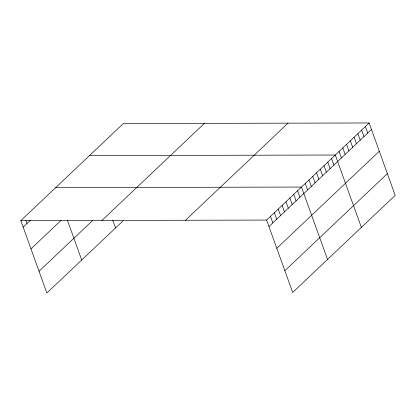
<?xml version="1.0" encoding="UTF-8"?>
<svg xmlns="http://www.w3.org/2000/svg" width="416" height="416" viewBox="0 0 416 416"><rect width="100%" height="100%" fill="white"/><g stroke="black" fill="none" stroke-linecap="round" stroke-linejoin="round"><path stroke-width="0.62" d="M123.068 220.854L46.862 293.025L20.8 220.636L123.323 123.547L369.138 122.975L395.2 195.364L292.677 292.453L266.62 220.069L369.138 122.975M23.14 227.136L30.456 220.204M30.966 248.877L61.09 220.35M39.031 271.279L92.685 220.47M101.92 220.449L204.443 123.36M185.5 220.256L288.018 123.162M268.954 226.564L371.478 129.475M276.786 248.31L379.309 151.216M284.851 270.712L387.374 173.618M89.492 155.589L335.306 155.017L361.369 227.401M55.656 187.626L301.475 187.054L327.538 259.444M20.8 220.636L266.62 220.069M365.378 126.537L367.718 133.032M361.624 130.094L363.958 136.594M357.864 133.656L360.199 140.15M354.104 137.218L356.444 143.712M350.345 140.774L352.685 147.274M346.585 144.336L348.925 150.831M342.826 147.898L345.166 154.393M339.066 151.455L341.406 157.955M331.547 158.574L333.887 165.074M327.787 162.136L330.127 168.631M324.028 165.698L326.368 172.193M320.273 169.255L322.608 175.755M316.514 172.817L318.848 179.312M312.754 176.379L315.094 182.874M308.994 179.936L311.334 186.436M305.235 183.498L307.575 189.992M297.601 190.726L299.941 197.22M293.727 194.392L296.067 200.892M289.858 198.063L292.193 204.558M285.984 201.729L288.324 208.224M282.11 205.395L284.45 211.895M278.236 209.066L280.576 215.561M274.362 212.732L276.702 219.227M270.488 216.398L272.828 222.898M112.726 220.121L115.549 227.973M67.439 220.35L81.718 260.01M25.948 220.516L27.014 223.465"/></g></svg>
